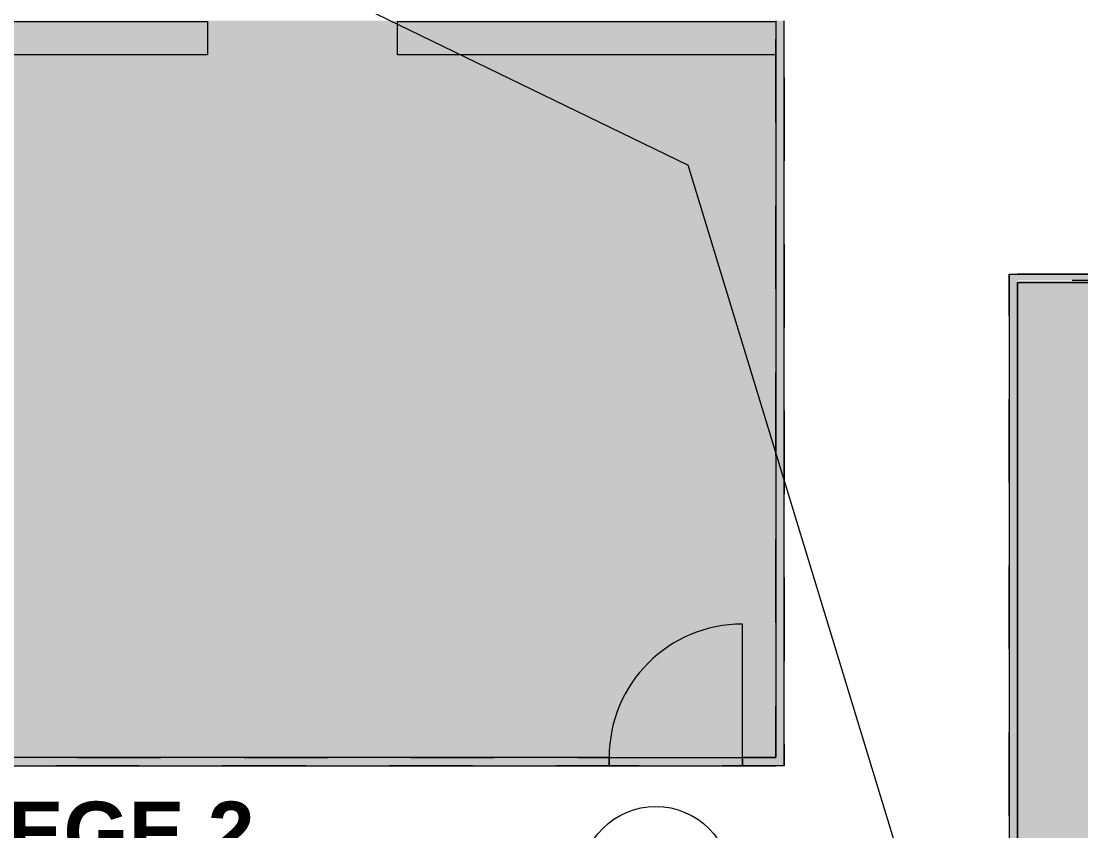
# Model space of a CAD drawing. Header units: metres. Extents: x -3.9 to 83, y -38 to 6.2.
# Drawn here: x 39.53 to 45.88, y -22.48 to -17.62 of the extents above; entities that cross this region are included whole.
import ezdxf

# ---------------------------------------------------------------- set-up
doc = ezdxf.new("R2010")
doc.units = ezdxf.units.M
doc.header["$MEASUREMENT"] = 0
doc.set_wipeout_variables(frame=1)
for name, pattern in [('Dampfsperre', [0.003, 0.0015, -0.0015]), ('Schnittlinie', [0.006, 0.003, -0.0015, 0, -0.0015]), ('Untersicht', [0.001, 0.0005, -0.0005]), ('Wipeout_Contour', [1, 0, -1])]:
    doc.linetypes.add(name, pattern=pattern)
for name, color, linetype in [('0._Erdgeschoß PP Icon_1_0', 7, 'Continuous'), ('0._Erdgeschoß PP Icon_1_140 Geländer transparent', 7, 'Continuous'), ('0._Erdgeschoß PP Icon_1_710 Gelände', 7, 'Continuous'), ('0._Erdgeschoß PP Icon_1_717 Außen Ausstattung', 7, 'Continuous'), ('0._Erdgeschoß PP Icon_1_810 Raum', 7, 'Continuous'), ('0._Erdgeschoß PP Icon_1_815 Raumbegrenzung', 7, 'Continuous'), ('0._Erdgeschoß PP Icon_1_905 VP Beschriftung Übersicht.Übersicht', 7, 'Continuous')]:
    doc.layers.add(name, color=color, linetype=linetype)
doc.styles.add('ERSTELLTER_STIL_11', font='arial.ttf')

msp = doc.modelspace()

# ---------------------------------------------------------------- wipeouts: each hides what was drawn before it
at = {"color": 254, "linetype": 'Wipeout_Contour', "lineweight": 0, "ltscale": 193.488375}
msp.add_wipeout([(28.2051, 3.5109), (28.2051, -37.8391), (52.5858, -37.8391), (52.5858, 3.5109)], dxfattribs=at).dxf.layer = '0._Erdgeschoß PP Icon_1_0'

# ---------------------------------------------------------------- next in the draw order: hatches: boundary and pattern name
at = {"layer": '0._Erdgeschoß PP Icon_1_140 Geländer transparent', "linetype": 'Continuous', "lineweight": 0, "true_color": 0x000000}
for points in [[(44.0534, -17.6204), (44.0534, -19.6004), (44.1034, -19.6004), (44.1034, -17.6204)], [(45.4534, -21.8454), (45.4534, -23.8404), (45.5034, -23.8404), (45.5034, -21.8454)]]:
    msp.add_hatch(color=18, dxfattribs=at).paths.add_polyline_path(points)
at = {"layer": '0._Erdgeschoß PP Icon_1_810 Raum', "linetype": 'Continuous', "lineweight": 0, "true_color": 0x6c6c64}
msp.add_hatch(color=251, dxfattribs=at).paths.add_polyline_path([(47.3284, -17.6204), (46.9484, -17.6204), (46.9484, -19.1904), (45.5034, -19.1904), (45.5034, -23.8454), (50.6614, -23.8454), (50.6897, -17.2254), (47.3284, -17.2254)])
at = {"layer": '0._Erdgeschoß PP Icon_1_810 Raum', "linetype": 'Continuous', "lineweight": 13, "true_color": 0xd9d8c9}
for points in [[(38.7534, -17.6204), (38.7534, -19.3504), (44.0534, -19.3504), (44.0534, -17.6204)], [(38.7534, -19.3504), (38.7534, -22.0404), (44.0534, -22.0404), (44.0534, -19.3504)]]:
    msp.add_hatch(color=254, dxfattribs=at).paths.add_polyline_path(points)
at = {"layer": '0._Erdgeschoß PP Icon_1_905 VP Beschriftung Übersicht.Übersicht', "linetype": 'Continuous', "lineweight": 0, "true_color": 0xbebebe}
for points in [[(38.7034, -22.0404), (35.7734, -22.0404), (35.7734, -22.0904), (37.2034, -22.0904), (37.2034, -23.8454), (37.2534, -23.8454), (37.2534, -22.0904), (44.1034, -22.0904), (44.1034, -22.0404), (44.1034, -17.6204), (44.0534, -17.6204), (44.0534, -22.0404), (38.7534, -22.0404), (38.7534, -17.6204), (38.7034, -17.6204)], [(45.5034, -19.1404), (45.4534, -19.1404), (45.4534, -23.8454), (45.5034, -23.8454), (45.5034, -19.178), (46.8984, -19.178), (46.8984, -19.1404)]]:
    msp.add_hatch(color=9, dxfattribs=at).paths.add_polyline_path(points)
at = {"layer": '0._Erdgeschoß PP Icon_1_905 VP Beschriftung Übersicht.Übersicht', "linetype": 'Continuous', "lineweight": 13}
for points in [[(39.2434, -17.6254), (39.2434, -17.8254), (40.6434, -17.8254), (40.6434, -17.6254)], [(41.7834, -17.6254), (41.7834, -17.8254), (44.0534, -17.8254), (44.0534, -17.6254)]]:
    msp.add_hatch(color=8, dxfattribs=at).paths.add_polyline_path(points)

# ---------------------------------------------------------------- next in the draw order: linework, layer by layer
at = {"layer": '0._Erdgeschoß PP Icon_1_140 Geländer transparent', "color": 8, "linetype": 'Continuous', "lineweight": 0, "ltscale": 1000}
msp.add_line((43.8534, -22.0404), (43.8534, -21.2404), dxfattribs=at)
at = {"layer": '0._Erdgeschoß PP Icon_1_140 Geländer transparent', "color": 7, "linetype": 'Continuous', "lineweight": 18, "ltscale": 1000}
for p, q in [((43.0534, -22.0404), (43.0534, -22.0904)), ((43.0534, -22.0404), (43.0534, -22.0904)), ((43.0534, -22.0404), (43.0534, -22.0904)), ((43.8534, -22.0404), (43.8534, -22.0904)), ((43.8534, -22.0404), (43.8534, -22.0904)), ((43.8534, -22.0404), (43.8534, -22.0904))]:
    msp.add_line(p, q, dxfattribs=at)
at = {"layer": '0._Erdgeschoß PP Icon_1_140 Geländer transparent', "color": 7, "linetype": 'Schnittlinie', "lineweight": 13, "ltscale": 1000}
for p, q in [((43.0534, -22.0404), (43.8534, -22.0404)), ((43.0534, -22.0904), (43.8534, -22.0904))]:
    msp.add_line(p, q, dxfattribs=at)
at = {"layer": '0._Erdgeschoß PP Icon_1_140 Geländer transparent', "color": 8, "linetype": 'Continuous', "lineweight": 13, "ltscale": 1000}
for p, q in [((43.0534, -22.0404), (43.0534, -22.0904)), ((43.0534, -22.0904), (43.0534, -22.0404)), ((43.8534, -22.0404), (43.8534, -22.0904)), ((43.8534, -22.0904), (43.8534, -22.0404))]:
    msp.add_line(p, q, dxfattribs=at)
at = {"layer": '0._Erdgeschoß PP Icon_1_140 Geländer transparent', "color": 7, "linetype": 'Continuous', "lineweight": 18, "ltscale": 1000, "flags": 128}
for points in [[(44.0534, -17.6204), (44.0534, -19.6004)], [(44.1034, -19.6004), (44.1034, -17.6204)], [(45.4534, -19.1404), (45.5034, -19.1404)], [(45.4534, -19.1404), (45.4534, -21.8454)], [(46.8984, -19.1404), (45.5034, -19.1404)], [(45.5034, -21.8454), (45.5034, -19.1904)], [(45.5034, -19.1904), (46.8984, -19.1904)], [(44.0534, -19.6004), (44.0534, -22.0404)], [(44.1034, -22.0904), (44.1034, -19.6004)], [(45.4534, -21.8454), (45.4534, -23.8404)], [(45.5034, -23.8404), (45.5034, -21.8454)], [(43.0534, -22.0404), (38.5034, -22.0404)], [(44.0534, -22.0404), (43.8534, -22.0404)], [(38.5034, -22.0904), (43.0534, -22.0904)], [(43.8534, -22.0904), (44.0534, -22.0904)], [(44.1034, -22.0904), (44.0534, -22.0904)]]:
    msp.add_lwpolyline(points, dxfattribs=at)
at = {"layer": '0._Erdgeschoß PP Icon_1_140 Geländer transparent', "color": 8, "linetype": 'Continuous', "lineweight": 0, "ltscale": 1000}
msp.add_arc((43.8534, -22.0404), 0.8, 90, 180, dxfattribs=at)
at = {"layer": '0._Erdgeschoß PP Icon_1_710 Gelände', "color": 83, "linetype": 'Continuous', "lineweight": 13, "ltscale": 1000, "true_color": 0x89cd89}
for p in [(38.447, -16.0206), (45.5089, -24.9885)]:
    msp.add_line(p, (43.5279, -18.4861), dxfattribs=at)
at = {"layer": '0._Erdgeschoß PP Icon_1_717 Außen Ausstattung', "color": 7, "linetype": 'Dampfsperre', "lineweight": 13, "ltscale": 1000}
msp.add_line((43.8534, -22.0404), (43.8534, -21.2404), dxfattribs=at)
at = {"layer": '0._Erdgeschoß PP Icon_1_815 Raumbegrenzung', "color": 8, "linetype": 'Continuous', "lineweight": 13, "ltscale": 1000, "flags": 128}
msp.add_lwpolyline([(46.9484, -17.6204), (46.9484, -19.1904), (45.5034, -19.1904), (45.5034, -23.9154)], dxfattribs=at)
at = {"layer": '0._Erdgeschoß PP Icon_1_905 VP Beschriftung Übersicht.Übersicht', "color": 7, "linetype": 'Untersicht', "lineweight": 13, "ltscale": 1000, "flags": 128}
for points in [[(38.7034, -22.0404), (38.7034, -17.6204), (38.7534, -17.6204), (38.7534, -22.0404), (44.0534, -22.0404), (44.0534, -17.6204), (44.1034, -17.6204), (44.1034, -22.0404), (44.1034, -22.0904), (37.2534, -22.0904), (37.2534, -23.8454), (37.2034, -23.8454), (37.2034, -22.0904), (35.7734, -22.0904), (35.7734, -22.0404)], [(45.5034, -19.1404), (46.8984, -19.1404), (46.8984, -19.178), (45.5034, -19.178), (45.5034, -23.8454), (45.4534, -23.8454), (45.4534, -19.1404)]]:
    msp.add_lwpolyline(points, close=True, dxfattribs=at)
at = {"layer": '0._Erdgeschoß PP Icon_1_905 VP Beschriftung Übersicht.Übersicht', "color": 7, "linetype": 'Continuous', "lineweight": 13, "ltscale": 1000, "flags": 128}
for points in [[(39.2434, -17.6254), (40.6434, -17.6254), (40.6434, -17.8254), (39.2434, -17.8254)], [(41.7834, -17.6254), (44.0534, -17.6254), (44.0534, -17.8254), (41.7834, -17.8254)]]:
    msp.add_lwpolyline(points, close=True, dxfattribs=at)
at = {"layer": '0._Erdgeschoß PP Icon_1_905 VP Beschriftung Übersicht.Übersicht', "color": 7, "linetype": 'Continuous', "lineweight": 13, "ltscale": 1000}
msp.add_circle((43.3334, -22.785), 0.45, dxfattribs=at)

# ---------------------------------------------------------------- next in the draw order: wipeouts: each hides what was drawn before it
at = {"color": 254, "linetype": 'Wipeout_Contour', "lineweight": 0, "ltscale": 183.447387}
msp.add_wipeout([(38.6746, -23.3804), (40.9131, -23.3804), (40.9131, -22.1461), (38.6746, -22.1461)], dxfattribs=at).dxf.layer = '0._Erdgeschoß PP Icon_1_905 VP Beschriftung Übersicht.Übersicht'

# ---------------------------------------------------------------- next in the draw order: texts
at = {"layer": '0._Erdgeschoß PP Icon_1_905 VP Beschriftung Übersicht.Übersicht', "color": 154, "linetype": 'Continuous', "lineweight": 13, "true_color": 0x004e91, "insert": (39.7938, -22.3061), "char_height": 0.36, "attachment_point": 2, "line_spacing_factor": 1.144944, "style": 'ERSTELLTER_STIL_11'}
msp.add_mtext('\\A1;{\\pqc;\\fHelvetica|b1|i0|c0|p0;\\W1.000000;STIEGE 2\\P\\pql;\\fHelvetica|b0|i0|c0|p0;\\W1.000000;EINGANG}', dxfattribs=at)

doc.saveas('drawing.dxf')
